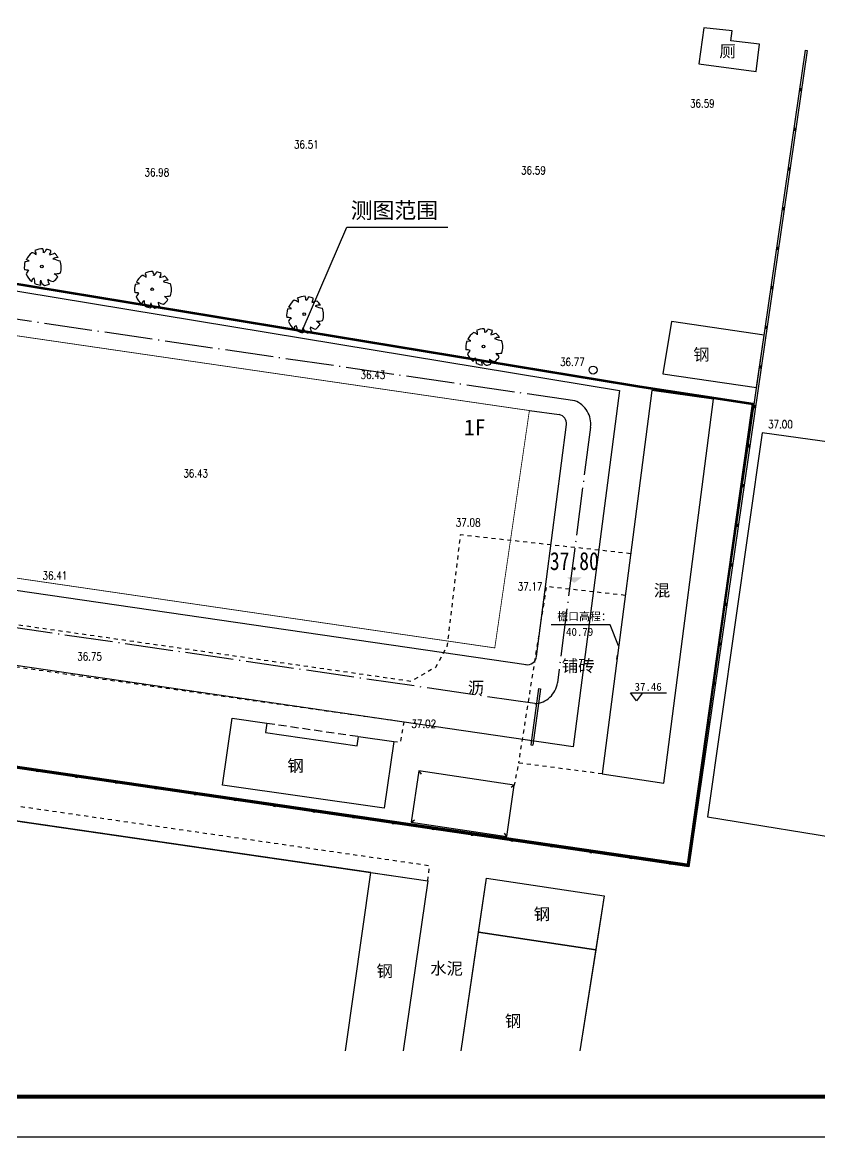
# Model space of a CAD drawing. Extents: x 40372685 to 40373131, y 3431137 to 3431353.
# Drawn here: x 40372975.6 to 40373075.3, y 3431143.4 to 3431282.7 of the extents above; entities that cross this region are included whole.
import ezdxf
from ezdxf.enums import TextEntityAlignment as Align

# ---------------------------------------------------------------- set-up
doc = ezdxf.new("R2010")
doc.units = 0
doc.header["$LTSCALE"] = 0.5
doc.header["$PDSIZE"] = -0.6
for name, pattern in [('ACAD_ISO04W100', [30.5, 24, -3, 0.5, -3]), ('X5', [3, 2, -1]), ('X6', [2, 1, -1])]:
    doc.linetypes.add(name, pattern=pattern)
doc.layers.get('0').update_dxf_attribs({"linetype": 'CONTINUOUS'})
for name, color, linetype in [('COMPONENT', 7, 'CONTINUOUS'), ('DLDW', 11, 'CONTINUOUS'), ('DLSS', 4, 'CONTINUOUS'), ('DM-标高', 7, 'CONTINUOUS'), ('GCD', 250, 'CONTINUOUS'), ('JMD', 6, 'CONTINUOUS'), ('JZD', 1, 'CONTINUOUS'), ('JZP', 1, 'CONTINUOUS'), ('PUB_TITLE', 4, 'CONTINUOUS'), ('PUB_WALL', 9, 'CONTINUOUS'), ('tree', 84, 'CONTINUOUS'), ('zj', 7, 'CONTINUOUS'), ('原道路', 7, 'CONTINUOUS'), ('建筑', 2, 'CONTINUOUS')]:
    doc.layers.add(name, color=color, linetype=linetype)
doc.styles.add('DIMHT', font='', dxfattribs={"width": 0.8})
doc.styles.add('HZ', font='rs.shx', dxfattribs={"width": 0.8, "bigfont": 'hztxt.shx'})
doc.styles.add('宋体', font='')
doc.styles.get('DIMHT').set_extended_font_data('SimSun')
doc.styles.get('宋体').set_extended_font_data('SimSun')

# ---------------------------------------------------------------- blocks, each defined once
blk = doc.blocks.new('dfghfg')
at = {"layer": 'tree', "linetype": 'ByBlock'}
for p, q in [((509406.268, 3423593.02), (509406.622, 3423593.06)), ((509406.622, 3423593.06), (509406.361, 3423593.2)), ((509406.361, 3423593.2), (509406.361, 3423593.2))]:
    blk.add_line(p, q, dxfattribs=at)
blk.add_circle((509407.711, 3423592.547), 0.115, dxfattribs=at)
for centre, radius, start, end in [((509407.789, 3423592.492), 1.597, 89.33215, 114.38563), ((509407.29, 3423593.829), 0.579, 352.07748, 26.61285), ((509407.56, 3423594.25), 0.606, 304.18683, 338.5411), ((509407.789, 3423592.492), 1.592, 62.87666, 77.70213), ((509407.789, 3423592.492), 1.61, 160.84262, 187.27501), ((509407.789, 3423592.492), 1.58, 126.07509, 153.62454), ((509406.747, 3423593.105), 0.673, 48.52033, 80.51514), ((509406.838, 3423593.679), 0.39, 343.6555, 39.76), ((509408.053, 3423593.911), 0.461, 315.8454, 359.76505), ((509407.081, 3423598.269), 4.897, 285.43975, 290.70994), ((509409.05, 3423592.614), 0.701, 83.53226, 121.65439), ((509410.69, 3423598.754), 5.896, 250.08649, 256.34511), ((509407.789, 3423592.492), 1.57, 31.40983, 49.47525), ((509407.789, 3423592.492), 1.601, 340.33073, 19.42997), ((509405.983, 3423589.656), 2.64, 77.37282, 85.46489), ((509407.8, 3423590.983), 1.76, 134.77817, 147.33146), ((509407.789, 3423592.492), 1.573, 200.81029, 231.43917), ((509407.061, 3423591.295), 0.262, 97.74104, 188.81076), ((509403.762, 3423590.924), 3.323, 2.94647, 10.92382), ((509407.789, 3423592.492), 1.566, 243.14983, 261.83562), ((509408.189, 3423591.155), 0.661, 160.60084, 199.39916), ((509408.115, 3423591.412), 0.534, 186.19115, 248.49517), ((509408.701, 3423591.354), 0.49, 170.63137, 220.62781), ((509408.79, 3423592.129), 0.9, 230.45823, 263.10928), ((509407.789, 3423592.492), 1.542, 305.39404, 326.24638), ((509408.887, 3423593.877), 1.967, 266.7455, 282.01462), ((509407.813, 3423590.59), 1.636, 39.6536, 53.99299), ((509407.789, 3423592.492), 1.582, 274.72363, 290.3277)]:
    blk.add_arc(centre, radius, start, end, dxfattribs=at)
blk = doc.blocks.new('室外标高')
at = {"color": 0, "linetype": 'Continuous'}
blk.add_solid([(-0.377, 0.283), (0.377, 0.283), (0, 0)], dxfattribs=at)
at = {"color": 0, "linetype": 'Continuous', "style": 'DIMHT', "width": 0.8}
blk.add_attdef('标高', text='', height=1, dxfattribs=at).set_placement((0, 0.637), align=Align.CENTER)
blk = doc.blocks.new('GC0000')
at = {"linetype": 'Continuous'}
blk.add_point((0, 0), dxfattribs=at)
blk = doc.blocks.new('GC200')
blk = doc.blocks.new('gcbj0114')
at = {"linetype": 'Continuous'}
blk.add_circle((0, 0), 1, dxfattribs=at)
blk = doc.blocks.new('gc002')
at = {"color": 250}
for p, q in [((0.5, 0.5), (-0.5, 0.5)), ((-0.5, 0.5), (-0.5, -0.5)), ((0.5, -0.5), (0.5, 0.5)), ((-0.5, -0.5), (0.5, -0.5))]:
    blk.add_line(p, q, dxfattribs=at)
at = {"color": 250, "linetype": 'Continuous'}
for points in [[(0, 0), (0.5, 0.5), (-0.5, 0.5)], [(0, 0), (-0.5, 0.5), (-0.5, -0.5)], [(0, 0), (-0.5, -0.5), (0.5, -0.5)], [(0, 0), (0.5, -0.5), (0.5, 0.5)]]:
    blk.add_solid(points, dxfattribs=at)
blk = doc.blocks.new('tyrgefrgh')
at = {"color": 251, "linetype": 'Continuous', "flags": 128}
for points in [[(40373244.33, 3431554.91), (40373249.91, 3431567.88), (40373262.55, 3431567.88)], [(40373283.91, 3431515.56), (40373282.85, 3431518.17), (40373275.49, 3431518.17)]]:
    blk.add_lwpolyline(points, dxfattribs=at)
at = {"layer": 'DLDW', "color": 251, "linetype": 'Continuous', "elevation": -38.76, "flags": 128}
blk.add_lwpolyline([(40373294.56, 3431592.78), (40373293.92, 3431588.31), (40373301.11, 3431587.32), (40373301.51, 3431590.76), (40373297.95, 3431591.18), (40373298.09, 3431592.4)], close=True, dxfattribs=at)
at = {"layer": 'DLSS', "color": 251, "linetype": 'X6', "elevation": -38.76, "flags": 128}
for points in [[(40373285.4, 3431527.07), (40373264.11, 3431529.41), (40373262.44, 3431515.48), (40373261.01, 3431512.85), (40373257.93, 3431511.1), (40373145.33, 3431527.26), (40373145.38, 3431529.65), (40373051.85, 3431543.4), (40373005.4, 3431552.48)], [(40373255.78, 3431503.61), (40373256.63, 3431503.49), (40373257.07, 3431506.02), (40373144.34, 3431521.98), (40373143.99, 3431519.92), (40373050.06, 3431533.51), (40373024.03, 3431537.15)], [(40373281.84, 3431499.55), (40373271.38, 3431500.91), (40373270.85, 3431498.13)]]:
    blk.add_lwpolyline(points, dxfattribs=at)
at = {"layer": 'DLSS', "color": 251, "linetype": 'X6', "flags": 128}
for points in [[(40373284.72, 3431521.85), (40373274.87, 3431522.95), (40373271.38, 3431500.91)], [(40373260.05, 3431486.19), (40373260.26, 3431488.05), (40373024.93, 3431522.04), (40373024.5, 3431520.44)]]:
    blk.add_lwpolyline(points, dxfattribs=at)
at = {"layer": 'JMD', "color": 251, "linetype": 'Continuous'}
for p, q in [((40373307.25, 3431590.01), (40373307.5, 3431589.98)), ((40373307.25, 3431590.01), (40373307.5, 3431589.98)), ((40373273.9, 3431510.2), (40373274.15, 3431510.17)), ((40373272.94, 3431503.17), (40373273.19, 3431503.14)), ((40373258.92, 3431499.92), (40373259.21, 3431499.52)), ((40373270.85, 3431498.13), (40373270.45, 3431497.83)), ((40373257.98, 3431493.51), (40373258.38, 3431493.81)), ((40373269.92, 3431491.72), (40373269.62, 3431492.12))]:
    blk.add_line(p, q, dxfattribs=at)
at = {"layer": 'JMD', "color": 251, "linetype": 'Continuous', "flags": 128}
for points in [[(40373307.25, 3431590.01), (40373292.48, 3431488.21), (40372958.45, 3431537.1), (40372939.41, 3431482.03), (40372934.35, 3431471.39)], [(40373307.25, 3431590.01), (40373292.48, 3431488.21), (40372958.45, 3431537.1), (40372939.41, 3431482.03), (40372934.35, 3431471.39)], [(40373307.5, 3431589.98), (40373292.69, 3431487.93), (40372958.61, 3431536.82), (40372939.64, 3431481.94), (40372934.57, 3431471.28)], [(40373307.5, 3431589.98), (40373292.69, 3431487.93), (40372958.61, 3431536.82), (40372939.64, 3431481.94), (40372934.57, 3431471.28)], [(40373249.76, 3431464.95), (40373252.94, 3431487.22), (40373260.05, 3431486.19), (40373256.96, 3431464.95)]]:
    blk.add_lwpolyline(points, dxfattribs=at)
for points, elevation in [([(40373302.09, 3431554.4), (40373290.5, 3431556.08), (40373289.44, 3431549.54), (40373301.13, 3431547.85)], 38.17), ([(40373288.04, 3431547.46), (40373281.84, 3431499.55), (40373289.56, 3431498.37), (40373295.75, 3431546.37)], -38.76), ([(40373235.58, 3431506.5), (40373239.91, 3431505.89), (40373239.74, 3431504.7), (40373251.23, 3431503.06), (40373251.39, 3431504.23), (40373255.78, 3431503.61), (40373254.59, 3431495.26), (40373234.39, 3431498.15)], 1.85), ([(40373270.85, 3431498.13), (40373258.92, 3431499.92), (40373257.98, 3431493.51), (40373269.92, 3431491.72)], -38.76), ([(40373258.92, 3431499.92), (40373257.98, 3431493.51), (40373269.92, 3431491.72), (40373270.85, 3431498.13)], 1.21), ([(40373267.39, 3431486.52), (40373282.1, 3431484.32), (40373281.04, 3431477.56), (40373266.39, 3431479.76)], -38.76)]:
    blk.add_lwpolyline(points, close=True, dxfattribs=dict(at, elevation=elevation))
for points, elevation in [([(40373323.78, 3431539.15), (40373301.85, 3431542.19), (40373295.01, 3431494.16), (40373313.98, 3431491.11), (40373323.78, 3431504.93)], -38.76), ([(40373273.9, 3431510.2), (40373272.94, 3431503.17)], 37.26), ([(40373274.15, 3431510.17), (40373273.19, 3431503.14)], 37.26), ([(40373249.76, 3431464.95), (40373252.94, 3431487.22), (40373125.91, 3431505.69), (40373119.99, 3431464.95)], -38.76), ([(40373249.76, 3431464.95), (40373252.94, 3431487.22), (40373260.05, 3431486.19), (40373256.96, 3431464.95)], -38.76), ([(40373264.22, 3431464.95), (40373266.39, 3431479.76), (40373281.04, 3431477.56), (40373279.04, 3431464.95)], -38.76)]:
    blk.add_lwpolyline(points, dxfattribs=dict(at, elevation=elevation))
at = {"layer": 'JMD', "color": 251, "linetype": 'X5', "elevation": 1.85, "flags": 128}
blk.add_lwpolyline([(40373239.91, 3431505.89), (40373251.39, 3431504.23)], dxfattribs=at)
at = {"layer": 'JZP', "color": 1, "linetype": 'X5', "const_width": 0.3, "flags": 128}
blk.add_lwpolyline([(40373109.75, 3431614.7), (40373106.37, 3431614.5), (40372965.71, 3431630.98), (40372961.39, 3431573.71), (40372976.36, 3431534.3), (40373041.27, 3431524.83), (40373125.44, 3431512.56), (40373207.52, 3431500.58), (40373292.56, 3431488.18), (40373300.69, 3431545.78), (40373286.63, 3431547.93), (40373204.86, 3431561.4)], close=True, dxfattribs=at)
at = {"layer": 'zj', "color": 251, "linetype": 'Continuous', "flags": 128}
blk.add_lwpolyline([(40373286.9, 3431509.68), (40373286.15, 3431508.68), (40373285.4, 3431509.68), (40373289.9, 3431509.68)], dxfattribs=at)
at = {"layer": 'COMPONENT', "color": 251, "linetype": 'Continuous', "xscale": 0.5, "yscale": 0.5, "zscale": 0.5}
blk.add_blockref('gcbj0114', (40373280.71, 3431550.02, 36.77), dxfattribs=at)
at = {"layer": 'GCD', "color": 251, "linetype": 'Continuous'}
ref = blk.add_blockref('GC200', (40373292.23, 3431583.35, 36.59), dxfattribs=dict(at, xscale=0.5, yscale=0.5, zscale=0.5))
ref.add_attrib('height', '36.59', dxfattribs={"linetype": 'Continuous', "height": 1, "style": 'HZ', "width": 0.8}).set_placement((40373292.83, 3431583.35, 36.59), align=Align.MIDDLE_LEFT)
ref = blk.add_blockref('GC200', (40373242.98, 3431579.45, 36.51), dxfattribs=dict(at, xscale=0.5, yscale=0.5, zscale=0.5))
ref.add_attrib('height', '36.51', dxfattribs={"linetype": 'Continuous', "height": 1, "style": 'HZ', "width": 0.8}).set_placement((40373243.31, 3431578.22, 36.51), align=Align.MIDDLE_LEFT)
ref = blk.add_blockref('GC200', (40373227.21, 3431575.97, 36.98), dxfattribs=dict(at, xscale=0.5, yscale=0.5, zscale=0.5))
ref.add_attrib('height', '36.98', dxfattribs={"linetype": 'Continuous', "height": 1, "style": 'HZ', "width": 0.8}).set_placement((40373224.62, 3431574.73, 36.98), align=Align.MIDDLE_LEFT)
ref = blk.add_blockref('GC200', (40373271.11, 3431574.98, 36.59), dxfattribs=dict(at, xscale=0.5, yscale=0.5, zscale=0.5))
ref.add_attrib('height', '36.59', dxfattribs={"linetype": 'Continuous', "height": 1, "style": 'HZ', "width": 0.8}).set_placement((40373271.71, 3431574.98, 36.59), align=Align.MIDDLE_LEFT)
ref = blk.add_blockref('GC200', (40373280.71, 3431550.02, 36.77), dxfattribs=dict(at, xscale=0.5, yscale=0.5, zscale=0.5))
ref.add_attrib('height', '36.77', dxfattribs={"linetype": 'Continuous', "height": 1, "style": 'HZ', "width": 0.8}).set_placement((40373276.58, 3431551.03, 36.77), align=Align.MIDDLE_LEFT)
ref = blk.add_blockref('GC200', (40373252.39, 3431551.01, 36.43), dxfattribs=dict(at, xscale=0.5, yscale=0.5, zscale=0.5))
ref.add_attrib('height', '36.43', dxfattribs={"linetype": 'Continuous', "height": 1, "style": 'HZ', "width": 0.8}).set_placement((40373251.64, 3431549.41, 36.43), align=Align.MIDDLE_LEFT)
ref = blk.add_blockref('GC200', (40373301.85, 3431542.19, 37), dxfattribs=dict(at, xscale=0.5, yscale=0.5, zscale=0.5))
ref.add_attrib('height', '37.00', dxfattribs={"linetype": 'Continuous', "height": 1, "style": 'HZ', "width": 0.8}).set_placement((40373302.6, 3431543.24, 37), align=Align.MIDDLE_LEFT)
ref = blk.add_blockref('GC200', (40373228.88, 3431537.11, 36.43), dxfattribs=dict(at, xscale=0.5, yscale=0.5, zscale=0.5))
ref.add_attrib('height', '36.43', dxfattribs={"linetype": 'Continuous', "height": 1, "style": 'HZ', "width": 0.8}).set_placement((40373229.48, 3431537.11, 36.43), align=Align.MIDDLE_LEFT)
ref = blk.add_blockref('GC200', (40373262.95, 3431530.97, 37.08), dxfattribs=dict(at, xscale=0.5, yscale=0.5, zscale=0.5))
ref.add_attrib('height', '37.08', dxfattribs={"linetype": 'Continuous', "height": 1, "style": 'HZ', "width": 0.8}).set_placement((40373263.55, 3431530.97, 37.08), align=Align.MIDDLE_LEFT)
ref = blk.add_blockref('GC200', (40373211.27, 3431524.33, 36.41), dxfattribs=dict(at, xscale=0.5, yscale=0.5, zscale=0.5))
ref.add_attrib('height', '36.41', dxfattribs={"linetype": 'Continuous', "height": 1, "style": 'HZ', "width": 0.8}).set_placement((40373211.87, 3431524.33, 36.41), align=Align.MIDDLE_LEFT)
ref = blk.add_blockref('GC200', (40373274.87, 3431522.95, 37.17), dxfattribs=dict(at, xscale=0.5, yscale=0.5, zscale=0.5))
ref.add_attrib('height', '37.17', dxfattribs={"linetype": 'Continuous', "height": 1, "style": 'HZ', "width": 0.8}).set_placement((40373271.3, 3431522.97, 37.17), align=Align.MIDDLE_LEFT)
ref = blk.add_blockref('GC200', (40373215.61, 3431514.23, 36.75), dxfattribs=dict(at, xscale=0.5, yscale=0.5, zscale=0.5))
ref.add_attrib('height', '36.75', dxfattribs={"linetype": 'Continuous', "height": 1, "style": 'HZ', "width": 0.8}).set_placement((40373216.21, 3431514.23, 36.75), align=Align.MIDDLE_LEFT)
ref = blk.add_blockref('GC200', (40373257.4, 3431505.81, 37.02), dxfattribs=dict(at, xscale=0.5, yscale=0.5, zscale=0.5))
ref.add_attrib('height', '37.02', dxfattribs={"linetype": 'Continuous', "height": 1, "style": 'HZ', "width": 0.8}).set_placement((40373258, 3431505.81, 37.02), align=Align.MIDDLE_LEFT)
at = {"layer": 'JMD', "color": 251, "linetype": 'Continuous', "xscale": 0.25, "yscale": 0.25}
for p, rotation in [((40373306.66, 3431585.05), 261.7440936780735), ((40373305.94, 3431580.1), 261.7440936780735), ((40373305.22, 3431575.15), 261.7440936780735), ((40373304.51, 3431570.2), 261.7440936780735), ((40373303.79, 3431565.25), 261.7440936780735), ((40373303.07, 3431560.31), 261.7440936780735), ((40373302.35, 3431555.36), 261.7440936780735), ((40373301.63, 3431550.41), 261.7440936780735), ((40373300.92, 3431545.46), 261.7440936780735), ((40373300.2, 3431540.51), 261.7440936780735), ((40373299.48, 3431535.57), 261.7440936780735), ((40373298.76, 3431530.62), 261.7440936780735), ((40373298.04, 3431525.67), 261.7440936780735), ((40373297.33, 3431520.72), 261.7440936780735), ((40373296.61, 3431515.77), 261.7440936780735), ((40373295.89, 3431510.82), 261.7440936780735), ((40373295.17, 3431505.88), 261.7440936780735), ((40373294.45, 3431500.93), 261.7440936780735), ((40373211.2, 3431499.98), 171.6736876402965), ((40373216.15, 3431499.25), 171.6736876402965), ((40373221.09, 3431498.53), 171.6736876402965), ((40373226.04, 3431497.81), 171.6736876402965), ((40373230.99, 3431497.08), 171.6736876402965), ((40373235.94, 3431496.36), 171.6736876402965), ((40373240.88, 3431495.63), 171.6736876402965), ((40373245.83, 3431494.91), 171.6736876402965), ((40373293.74, 3431495.98), 261.7440936780735), ((40373250.78, 3431494.19), 171.6736876402965), ((40373255.73, 3431493.46), 171.6736876402965), ((40373260.67, 3431492.74), 171.6736876402965), ((40373265.62, 3431492.01), 171.6736876402965), ((40373270.57, 3431491.29), 171.6736876402965), ((40373293.02, 3431491.03), 261.7440936780735), ((40373275.51, 3431490.57), 171.6736876402965), ((40373280.46, 3431489.84), 171.6736876402965), ((40373285.41, 3431489.12), 171.6736876402965), ((40373290.36, 3431488.39), 171.6736876402965)]:
    blk.add_blockref('gc002', p, dxfattribs=dict(at, rotation=rotation))
at = {"layer": 'JZD', "color": 251, "linetype": 'Continuous', "xscale": 0.5, "yscale": 0.5, "zscale": 0.5}
for p in [(40373286.74, 3431547.92, -38.76), (40373300.8, 3431545.77, -38.76), (40373292.67, 3431488.18, -38.76)]:
    blk.add_blockref('GC0000', p, dxfattribs=at)
at = {"color": 251, "linetype": 'Continuous', "style": '宋体'}
blk.add_text('测图范围', height=2, dxfattribs=at).set_placement((40373250.41, 3431568.38), align=Align.BOTTOM_LEFT)
for s, p in [('铺砖', (40373278.85, 3431513.07)), ('沥', (40373266.07, 3431510.32)), ('水泥', (40373262.39, 3431475.25))]:
    blk.add_text(s, height=1.5, dxfattribs=at).set_placement(p, align=Align.MIDDLE)
at = {"layer": 'JMD', "color": 251, "linetype": 'Continuous', "style": '宋体'}
blk.add_text('厕', height=1.5, dxfattribs=at).set_placement((40373297.53, 3431589.86, -38.76), align=Align.MIDDLE)
for s, p in [('钢', (40373295.29, 3431551.96)), ('混', (40373290.35, 3431522.49, -38.76)), ('钢', (40373244.54, 3431500.56, -38.76)), ('钢', (40373275.34, 3431482.02, -38.76)), ('钢', (40373255.68, 3431474.9, -38.76)), ('钢', (40373271.73, 3431468.66, -38.76))]:
    blk.add_text(s, height=1.5, dxfattribs=at).set_placement(p, align=Align.MIDDLE_RIGHT)
at = {"layer": 'zj', "color": 251, "linetype": 'Continuous', "style": '宋体'}
blk.add_text('檐口高程：', height=1, dxfattribs=at).set_placement((40373276.23, 3431518.42), align=Align.BOTTOM_LEFT)
blk.add_text('40.79', height=1, dxfattribs=at).set_placement((40373277.33, 3431517.8), align=Align.TOP_LEFT)
blk.add_text('37.46', height=1, dxfattribs=at).set_placement((40373285.9, 3431509.93))

msp = doc.modelspace()

# ---------------------------------------------------------------- linework, layer by layer
at = {"color": 185, "linetype": 'ACAD_ISO04W100', "ltscale": 0.5}
for p, q in [((40373039.662, 3431197.571, 19.382), (40372726.251, 3431243.281, 19.381)), ((40373046.62, 3431232.115, 0.343), (40373042.484, 3431200.183, 19.382))]:
    msp.add_line(p, q, dxfattribs=at)
at = {"color": 4, "linetype": 'Continuous'}
for p, q in [((40373044.471, 3431192.155), (40372725.899, 3431238.618)), ((40373050.242, 3431236.721), (40373044.471, 3431192.155)), ((40373038.98, 3431234.198, 38.763), (40373042.716, 3431233.714, -40.386)), ((40373039.883, 3431203.444), (40373043.639, 3431232.453)), ((40372895.813, 3431223.265, 38.763), (40373038.575, 3431202.444, 38.763))]:
    msp.add_line(p, q, dxfattribs=at)
at = {"linetype": 'Continuous'}
msp.add_line((40373049.924, 3431203.117), (40373049.99, 3431203.633), dxfattribs=at)
at = {"color": 4, "linetype": 'Continuous', "flags": 128}
msp.add_lwpolyline([(40372873.368, 3431302.892), (40372875.89, 3431303.044), (40372970.914, 3431249.791), (40373050.242, 3431236.721)], dxfattribs=at)
at = {"color": 185, "linetype": 'ACAD_ISO04W100', "ltscale": 0.5, "elevation": -38.763, "flags": 128}
msp.add_lwpolyline([(40373044.646, 3431235.413), (40372951.627, 3431248.98), (40372873.3, 3431294.515)], dxfattribs=at)
at = {"color": 185, "linetype": 'ACAD_ISO04W100', "ltscale": 0.5}
for centre, radius, start, end in [((40373043.624, 3431232.562, 39.45), 3.029, 351.52785, 70.27874), ((40373039.509, 3431200.567, 19.382), 3, 272.92473, 352.62906)]:
    msp.add_arc(centre, radius, start, end, dxfattribs=at)
at = {"color": 4, "linetype": 'Continuous'}
for centre, radius, start, end in [((40373042.387, 3431232.505, 103.422), 1.253, 357.64126, 74.76217), ((40373038.708, 3431203.625, -38.763), 1.188, 259.83383, 353.96966)]:
    msp.add_arc(centre, radius, start, end, dxfattribs=at)
at = {"layer": 'PUB_TITLE', "linetype": 'Continuous'}
msp.add_lwpolyline([(40372685.267, 3431143.437), (40373130.767, 3431143.437), (40373130.767, 3431353.437), (40372685.267, 3431353.437)], close=True, dxfattribs=at)
at = {"layer": 'PUB_TITLE', "linetype": 'Continuous', "const_width": 0.5}
msp.add_lwpolyline([(40372697.767, 3431148.437), (40373125.767, 3431148.437), (40373125.767, 3431348.437), (40372697.767, 3431348.437)], close=True, dxfattribs=at)
at = {"layer": 'PUB_WALL', "color": 251, "linetype": 'Continuous', "elevation": 38.763, "flags": 128}
msp.add_lwpolyline([(40372790.732, 3431209.678), (40373026.284, 3431175.428), (40373023.197, 3431154.187)], dxfattribs=at)
at = {"layer": 'PUB_WALL', "color": 251, "linetype": 'Continuous', "flags": 128}
msp.add_lwpolyline([(40373030.449, 3431154.187), (40373033.62, 3431175.763), (40373048.337, 3431173.558), (40373045.273, 3431154.187)], dxfattribs=at)
at = {"layer": '建筑', "color": 5, "linetype": 'Continuous', "const_width": 0.1, "elevation": 38.763, "flags": 128}
msp.add_lwpolyline([(40372883.77, 3431226.538), (40373034.653, 3431204.532), (40373038.98, 3431234.198), (40372887.016, 3431256.362)], close=True, dxfattribs=at)

# ---------------------------------------------------------------- block references
at = {"linetype": 'Continuous'}
msp.add_blockref('tyrgefrgh', (-233.767, -310.759, 38.763), dxfattribs=at)
at = {"layer": 'DM-标高', "linetype": 'Continuous'}
ref = msp.add_blockref('室外标高', (40373044.602, 3431212.659, 38.763), dxfattribs=dict(at, xscale=2.519999999989523, yscale=2.519999999989523, zscale=2.519999999989523))
ref.add_attrib('标高', '37.80', dxfattribs={"layer": '0', "color": 0, "linetype": 'Continuous', "height": 2.25, "style": 'DIMHT', "width": 0.8}).set_placement((40373044.602, 3431214.264, 38.763), align=Align.CENTER)
at = {"layer": '原道路', "linetype": 'Continuous', "xscale": 1.440000000013762, "yscale": 1.440000000013762, "zscale": 1.440000000013762, "rotation": 0.9999999867049858}
for p in [(39725582.539, -1510772.378, 38.763), (39725596.318, -1510775.216, 38.763), (39725615.347, -1510778.318, 38.763), (39725637.749, -1510782.364, 38.763)]:
    msp.add_blockref('dfghfg', p, dxfattribs=at)

# ---------------------------------------------------------------- texts
at = {"linetype": 'Continuous', "style": '宋体'}
msp.add_text('1F', height=2, dxfattribs=at).set_placement((40373032.147, 3431232.094, 38.763), align=Align.MIDDLE)

doc.saveas('drawing.dxf')
